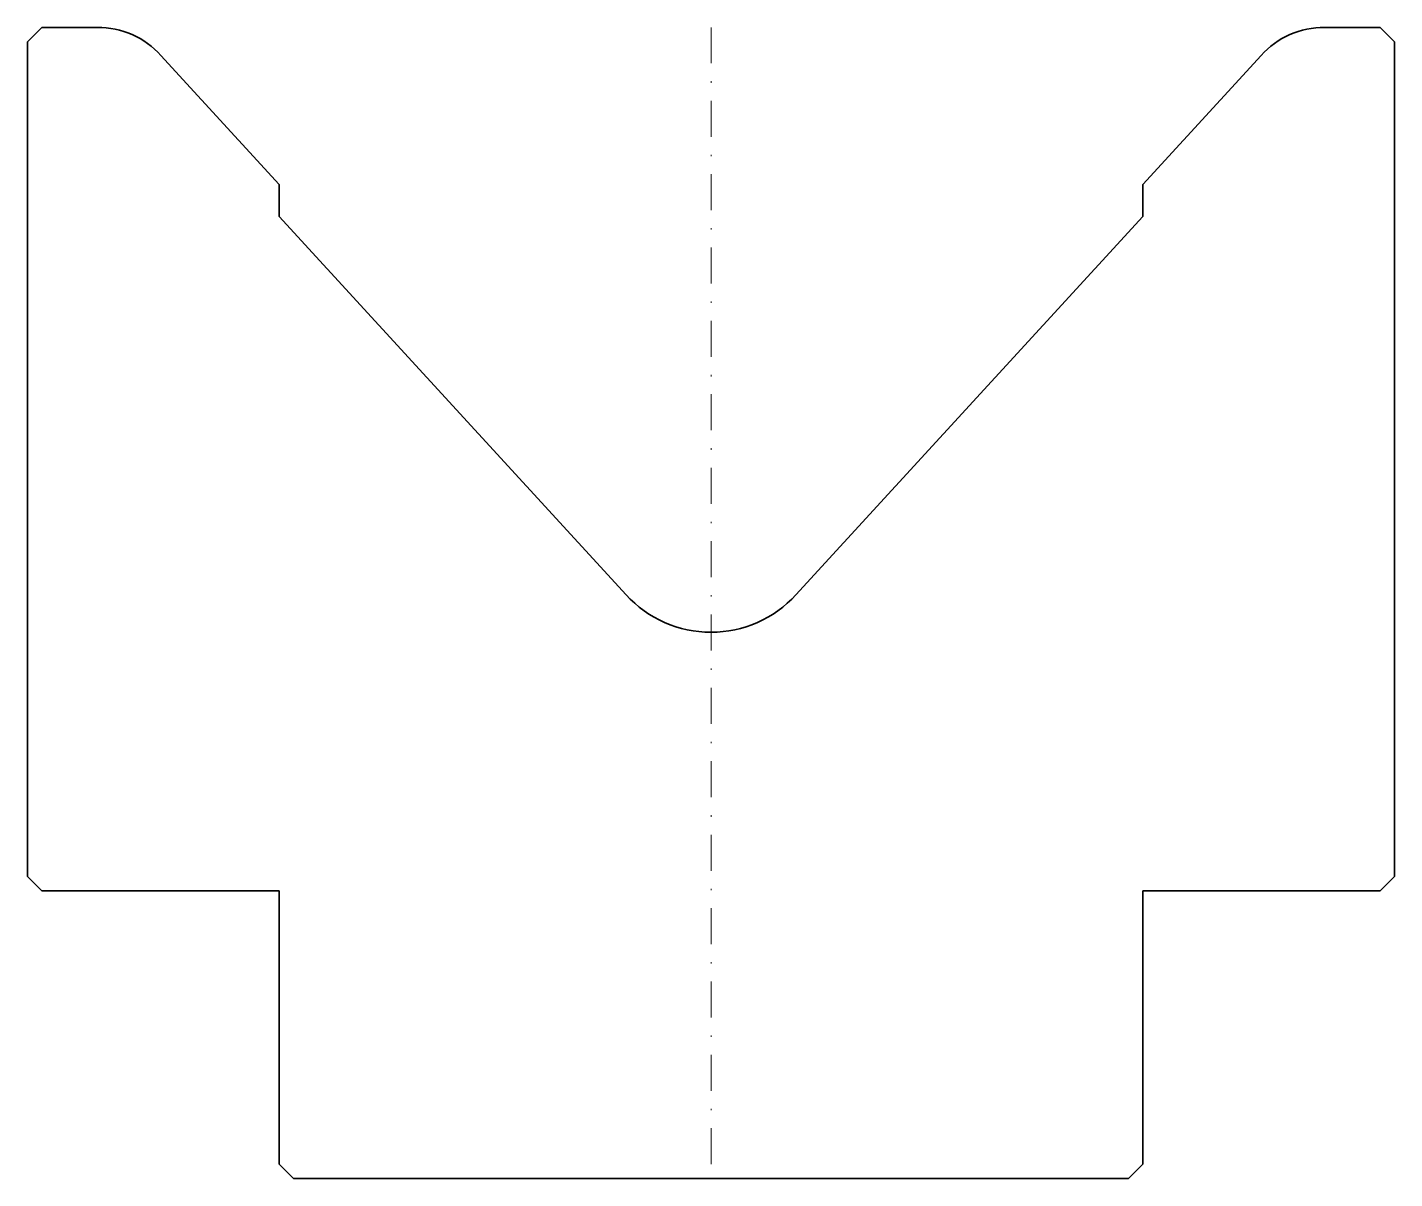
# Model space of a CAD drawing. Header units: millimetres. Extents: x -47.5 to 47.5, y -80 to 0.
import ezdxf

# ---------------------------------------------------------------- set-up
doc = ezdxf.new("R2010")
doc.units = ezdxf.units.MM
doc.header["$LTSCALE"] = 5
doc.linetypes.add('AUSGEZOGEN', pattern=[0])
doc.linetypes.add('DASHDOT', pattern=[1, 0.5, -0.25, 0, -0.25])
doc.layers.add('2', color=7, linetype='Continuous')

# ---------------------------------------------------------------- blocks, each defined once
blk = doc.blocks.new('20214_nNn00')
at = {"layer": '2', "color": 7, "linetype": 'AUSGEZOGEN', "lineweight": 35}
for p, q in [((-47.5, -1), (-46.5, 0)), ((-46.5, 0), (-42.64, 0)), ((42.64, 0), (46.5, 0)), ((46.5, 0), (47.5, -1)), ((-47.5, -59), (-47.5, -1)), ((47.5, -1), (47.5, -59)), ((-38.216, -1.946), (-30, -10.913)), ((30, -10.913), (38.216, -1.946)), ((-30, -10.913), (-30, -13.133)), ((30, -13.133), (30, -10.913)), ((-30, -13.133), (-5.898, -39.436)), ((5.898, -39.436), (30, -13.133)), ((-46.5, -60), (-47.5, -59)), ((47.5, -59), (46.5, -60)), ((-30, -60), (-46.5, -60)), ((-30, -79), (-30, -60)), ((46.5, -60), (30, -60)), ((30, -60), (30, -79)), ((-29, -80), (-30, -79)), ((30, -79), (29, -80)), ((29, -80), (-29, -80))]:
    blk.add_line(p, q, dxfattribs=at)
for centre, radius, start, end in [((-42.64, -6), 6, 42.5, 90), ((42.64, -6), 6, 90, 137.5), ((0, -34.031), 8, 222.5, 317.5)]:
    blk.add_arc(centre, radius, start, end, dxfattribs=at)
blk = doc.blocks.new('20214_001_nNn01')
at = {"layer": '2', "color": 7, "linetype": 'AUSGEZOGEN', "lineweight": 35}
for p, q in [((-47.5, -1), (-46.5, 0)), ((-46.5, 0), (-42.64, 0)), ((42.64, 0), (46.5, 0)), ((46.5, 0), (47.5, -1)), ((-47.5, -48.5), (-47.5, -1)), ((47.5, -1), (47.5, -59)), ((-38.216, -1.946), (-30, -10.913)), ((30, -10.913), (38.216, -1.946)), ((-30, -10.913), (-30, -13.133)), ((30, -13.133), (30, -10.913)), ((-30, -13.133), (-5.898, -39.436)), ((5.898, -39.436), (30, -13.133)), ((-46.5, -60), (-47.5, -59)), ((47.5, -59), (46.5, -60)), ((-30, -60), (-46.5, -60)), ((-30, -79), (-30, -60)), ((46.5, -60), (30, -60)), ((30, -60), (30, -79)), ((-29, -80), (-30, -79)), ((30, -79), (29, -80)), ((29, -80), (-29, -80))]:
    blk.add_line(p, q, dxfattribs=at)
for centre, radius, start, end in [((-42.64, -6), 6, 42.5, 90), ((42.64, -6), 6, 90, 137.5), ((0, -34.031), 8, 222.5, 317.5)]:
    blk.add_arc(centre, radius, start, end, dxfattribs=at)

msp = doc.modelspace()

# ---------------------------------------------------------------- linework, layer by layer
at = {"layer": '2', "color": 7, "linetype": 'DASHDOT', "lineweight": 18}
msp.add_line((0, 0), (0, -80), dxfattribs=at)

# ---------------------------------------------------------------- block references
for name in ['20214_nNn00', '20214_001_nNn01']:
    msp.add_blockref(name, (0, 0))

doc.saveas('drawing.dxf')
